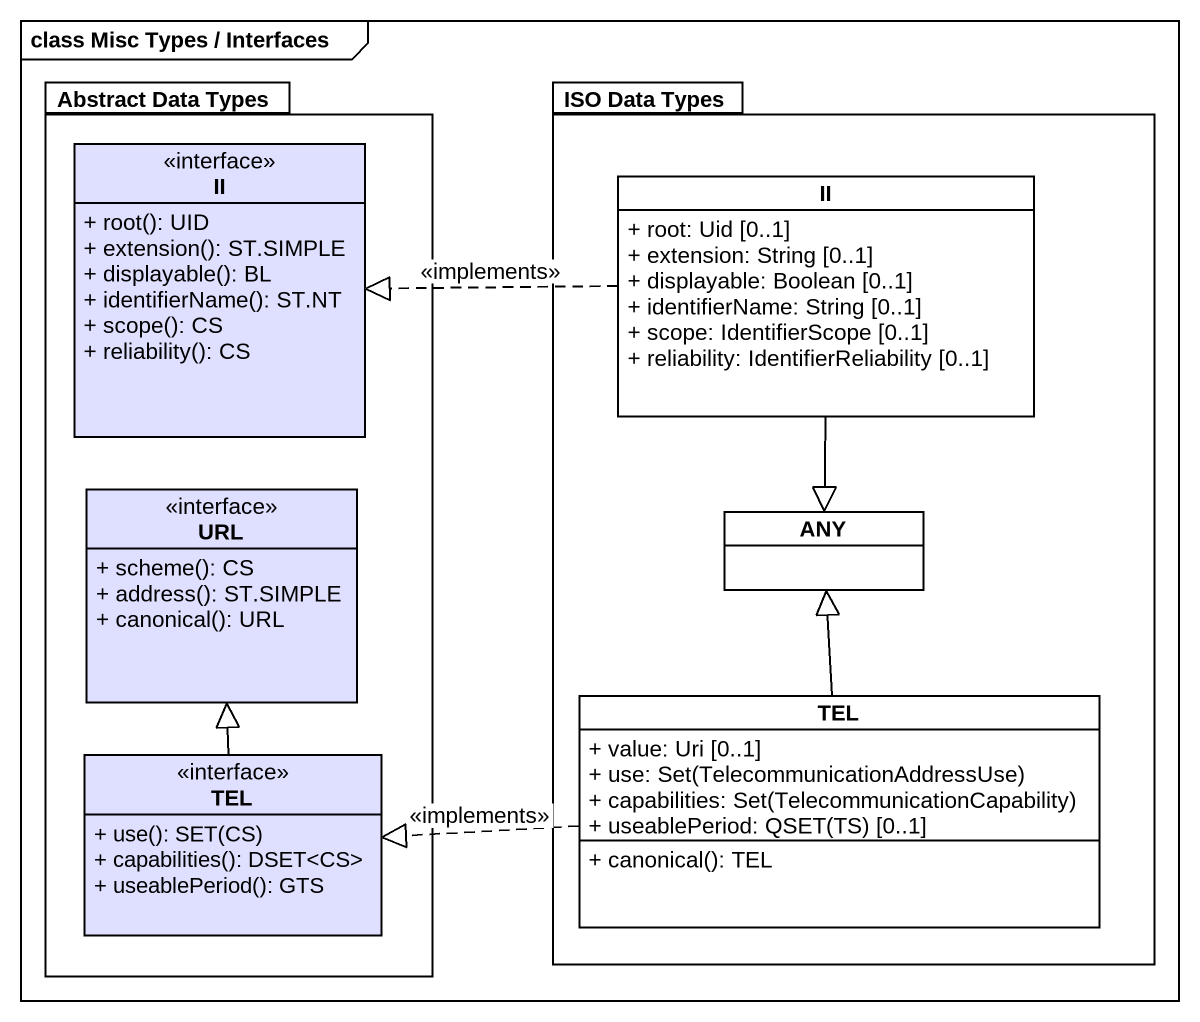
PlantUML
@startuml
mainframe class Misc Types / Interfaces
hide circle
hide empty members
skinparam classAttributeIconSize 0
package "Abstract Data Types" as Abstract_Data_Types #FFFFFF {
  class II <<interface>> #DFDFFF {
    + root(): UID
    + extension(): ST.SIMPLE
    + displayable(): BL
    + identifierName(): ST.NT
    + scope(): CS
    + reliability(): CS
  }
  class URL <<interface>> #DFDFFF {
    + scheme(): CS
    + address(): ST.SIMPLE
    + canonical(): URL
  }
  class TEL <<interface>> #DFDFFF {
    + use(): SET(CS)
    + capabilities(): DSET<CS>
    + useablePeriod(): GTS
  }
}
package "ISO Data Types" as ISO_Data_Types #FFFFFF {
  class "II" as II_2 {
    + root: Uid [0..1]
    + extension: String [0..1]
    + displayable: Boolean [0..1]
    + identifierName: String [0..1]
    + scope: IdentifierScope [0..1]
    + reliability: IdentifierReliability [0..1]
  }
  class ANY
  class "TEL" as TEL_2 {
    + value: Uri [0..1]
    {field} + use: Set(TelecommunicationAddressUse)
    {field} + capabilities: Set(TelecommunicationCapability)
    {field} + useablePeriod: QSET(TS) [0..1]
    + canonical(): TEL
  }
}
II_2 .left.|> II : <<implements>>
II_2 --|> ANY
TEL -up-|> URL
TEL_2 -up-|> ANY
TEL_2 .left.|> TEL : <<implements>>
@enduml
